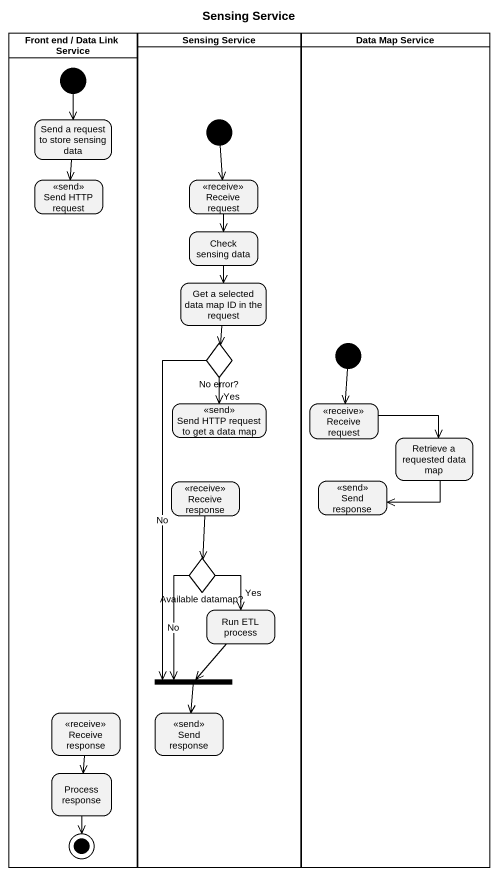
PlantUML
@startuml
title Sensing Service
hide empty description
state "Front end / Data Link Service" as Front_end_Data_Link_Service <<partition>> {
  state "Send a request to store sensing data" as Send_a_request_to_store
  state "Send HTTP request" as Send_HTTP_request <<send>>
  state "Receive response" as Receive_response_2 <<receive>>
  state "Process response" as Process_response
  [*] --> Send_a_request_to_store
  Process_response --> [*]
}
state "Sensing Service" as Sensing_Service <<partition>> {
  state "Receive request" as Receive_request <<receive>>
  state "Check sensing data" as Check_sensing_data
  state "Get a selected data map ID in the request" as Get_a_selected_data_map_ID
  state "No error?" as No_error <<choice>>
  state "Send HTTP request to get a data map" as Send_HTTP_request_to_get_a <<send>>
  state "Receive response" as Receive_response <<receive>>
  state "Available datamap?" as Available_datamap <<choice>>
  state "Run ETL process" as Run_ETL_process
  state fork1 <<join>>
  state "Send response" as Send_response_2 <<send>>
  [*] --> Receive_request
}
state "Data Map Service" as Data_Map_Service <<partition>> {
  state "Receive request" as Receive_request_2 <<receive>>
  state "Retrieve a requested data map" as Retrieve_a_requested_data
  state "Send response" as Send_response <<send>>
  [*] --> Receive_request_2
}
Send_a_request_to_store --> Send_HTTP_request
Receive_request --> Check_sensing_data
Check_sensing_data --> Get_a_selected_data_map_ID
Get_a_selected_data_map_ID --> No_error
No_error --> Send_HTTP_request_to_get_a : Yes
No_error --> fork1 : No
Receive_request_2 -right-> Retrieve_a_requested_data
Retrieve_a_requested_data -left-> Send_response
Receive_response --> Available_datamap
Available_datamap --> Run_ETL_process : Yes
Available_datamap --> fork1 : No
Run_ETL_process --> fork1
fork1 --> Send_response_2
Receive_response_2 --> Process_response
@enduml
